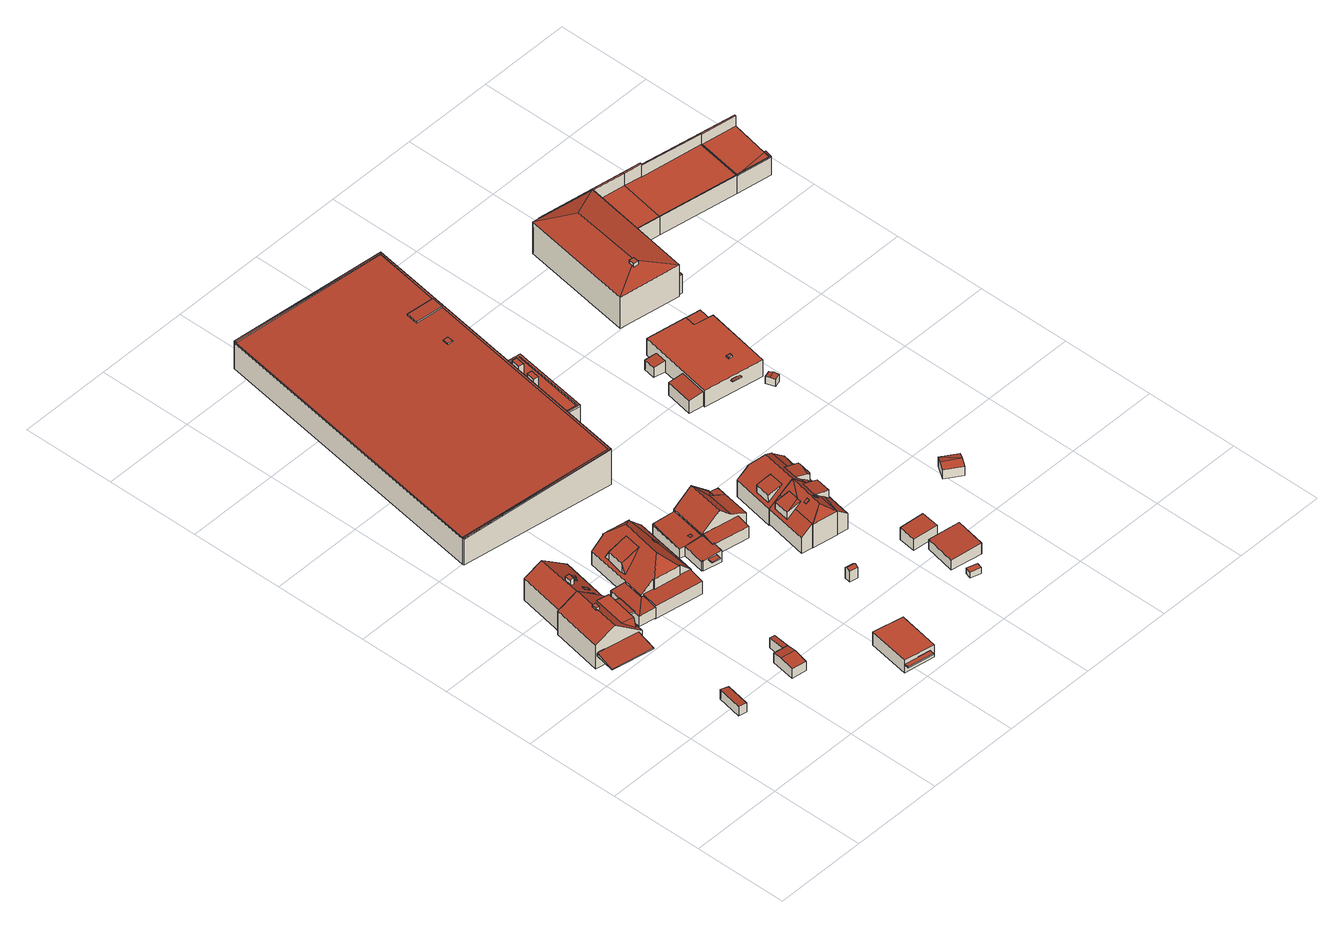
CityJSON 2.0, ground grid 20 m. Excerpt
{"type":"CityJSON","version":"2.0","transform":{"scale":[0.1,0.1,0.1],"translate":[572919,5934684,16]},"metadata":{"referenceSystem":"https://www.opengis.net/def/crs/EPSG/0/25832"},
"CityObjects":{
"building1":{"type":"Building","attributes":{"Grundfläche 2D":"9.528028","Grundhöhe NN":"17.737"},"geometry":[{"type":"Solid","lod":"3","boundaries":[[[[0,1,2,3]],[[4,5,3,2]],[[5,6,0,3]],[[6,7,1,0]],[[7,4,2,1]],[[7,6,5,4]]]],"semantics":{"surfaces":[{"type":"RoofSurface"},{"type":"WallSurface"},{"type":"GroundSurface"}],"values":[[0,1,1,1,1,2]]}}]},
"building2":{"type":"Building","attributes":{"Grundfläche 2D":"213.939976","Grundhöhe NN":"17.466"},"children":["building2-1","building2-2","building2-3","building2-4","building2-5","building2-6","building2-7","building2-8"],"geometry":[{"type":"Solid","lod":"3","boundaries":[[[[8,9,10]],[[9,11,12,10]],[[13,12,11]],[[14,15,16,17]],[[16,18,19,17]],[[20,21,22,23,24,25]],[[26,22,21,20,25,27],[12,13,28,29,8,10]],[[9,8,29]],[[11,9,29,28]],[[13,11,28]],[[24,23,30,31]],[[27,25,24,31,32]],[[26,27,32,33,14]],[[34,30,23,22,26,14,17,19]],[[15,14,33,35]],[[18,16,15,35,36]],[[19,18,36,34]],[[31,30,34,36,35,33,32]]]],"semantics":{"surfaces":[{"type":"RoofSurface"},{"type":"WallSurface"},{"type":"GroundSurface"}],"values":[[0,0,0,0,0,0,0,1,1,1,1,1,1,1,1,1,1,2]]}}]},
"building2-1":{"type":"BuildingInstallation","parents":["building2"],"geometry":[{"type":"MultiSurface","lod":"3","boundaries":[[[37,38,39,40]],[[38,37,41,42]],[[40,39,43,44]],[[37,40,44,41]],[[39,38,42,43]]],"semantics":{"surfaces":[{"type":"RoofSurface"},{"type":"WallSurface"}],"values":[0,1,1,1,1]}}]},
"building2-2":{"type":"BuildingInstallation","parents":["building2"],"geometry":[{"type":"MultiSurface","lod":"3","boundaries":[[[45,46,47,48]],[[48,47,49,50]],[[45,48,50,51]],[[46,45,51,52]],[[47,46,52,49]]],"semantics":{"surfaces":[{"type":"RoofSurface"},{"type":"WallSurface"}],"values":[0,1,1,1,1]}}]},
"building2-3":{"type":"BuildingInstallation","parents":["building2"],"geometry":[{"type":"MultiSurface","lod":"3","boundaries":[[[53,54,55,56]],[[54,53,57,58]],[[56,55,59,60]],[[53,56,60,57]],[[55,54,58,59]]],"semantics":{"surfaces":[{"type":"RoofSurface"},{"type":"WallSurface"}],"values":[0,1,1,1,1]}}]},
"building2-4":{"type":"BuildingInstallation","parents":["building2"],"geometry":[{"type":"MultiSurface","lod":"3","boundaries":[[[61,62,63,64]],[[65,66,61,64]],[[67,65,64,63]],[[62,61,66,68]],[[63,62,68,67]]],"semantics":{"surfaces":[{"type":"RoofSurface"},{"type":"WallSurface"}],"values":[0,1,1,1,1]}}]},
"building2-5":{"type":"BuildingInstallation","parents":["building2"],"geometry":[{"type":"MultiSurface","lod":"3","boundaries":[[[69,70,71,72]],[[71,70,73,74]],[[72,71,74,75]],[[69,72,75,76]],[[70,69,76,73]]],"semantics":{"surfaces":[{"type":"RoofSurface"},{"type":"WallSurface"}],"values":[0,1,1,1,1]}}]},
"building2-6":{"type":"BuildingInstallation","parents":["building2"],"geometry":[{"type":"MultiSurface","lod":"3","boundaries":[[[77,78,79,80]],[[20,81,78,77,82]],[[81,83,79,78]],[[21,84,80,79,83]],[[84,82,77,80]]],"semantics":{"surfaces":[{"type":"RoofSurface"},{"type":"WallSurface"}],"values":[0,1,1,1,1]}}]},
"building2-7":{"type":"BuildingInstallation","parents":["building2"],"geometry":[{"type":"MultiSurface","lod":"3","boundaries":[[[85,86,87,88]],[[89,90,88,87]],[[90,91,85,88]],[[91,92,86,85]],[[92,89,87,86]],[[92,91,90,89]]],"semantics":{"surfaces":[{"type":"RoofSurface"},{"type":"WallSurface"},{"type":"OuterCeilingSurface"}],"values":[0,1,1,1,1,2]}}]},
"building2-8":{"type":"BuildingInstallation","parents":["building2"],"geometry":[{"type":"MultiSurface","lod":"3","boundaries":[[[93,94,95,96]],[[93,97,98,94]],[[95,94,98,99]],[[96,95,99,100]],[[93,96,100,97]],[[98,97,100,99]]],"semantics":{"surfaces":[{"type":"RoofSurface"},{"type":"WallSurface"},{"type":"OuterCeilingSurface"}],"values":[0,1,1,1,1,2]}}]},
"building3":{"type":"Building","attributes":{"Grundfläche 2D":"16.393420","Grundhöhe NN":"17.830"},"geometry":[{"type":"Solid","lod":"3","boundaries":[[[[101,102,103,104]],[[103,105,106,104]],[[102,101,107,108]],[[105,103,102,108,109]],[[106,105,109,110]],[[107,101,104,106,110]],[[109,108,107,110]]]],"semantics":{"surfaces":[{"type":"RoofSurface"},{"type":"WallSurface"},{"type":"GroundSurface"}],"values":[[0,0,1,1,1,1,2]]}}]},
"building4":{"type":"Building","attributes":{"Grundfläche 2D":"27.904196","Grundhöhe NN":"17.502"},"geometry":[{"type":"Solid","lod":"3","boundaries":[[[[111,112,113,114]],[[115,112,111,116]],[[117,118,114,113]],[[118,119,111,114]],[[119,120,116,111]],[[120,121,115,116]],[[121,122,112,115]],[[122,117,113,112]],[[122,121,120,119,118,117]]]],"semantics":{"surfaces":[{"type":"RoofSurface"},{"type":"WallSurface"},{"type":"GroundSurface"}],"values":[[0,0,1,1,1,1,1,1,2]]}}]},
"building5":{"type":"Building","attributes":{"Grundfläche 2D":"4.012421","Grundhöhe NN":"17.464"},"geometry":[{"type":"Solid","lod":"3","boundaries":[[[[123,124,125,105]],[[126,127,105,125]],[[127,128,123,105]],[[128,129,124,123]],[[129,126,125,124]],[[129,128,127,126]]]],"semantics":{"surfaces":[{"type":"RoofSurface"},{"type":"WallSurface"},{"type":"GroundSurface"}],"values":[[0,1,1,1,1,2]]}}]},
"building6":{"type":"Building","attributes":{"Grundfläche 2D":"197.082496","Grundhöhe NN":"17.365"},"children":["building6-1"],"geometry":[{"type":"Solid","lod":"3","boundaries":[[[[130,131,132,133,134,135]],[[133,132,136,137,138]],[[136,139,140,141]],[[141,137,136]],[[142,143,144,145,146,147,148,149,150],[137,141,140,139,151,152,153,131,130,135,134,133,138]],[[154,146,145]],[[155,156,157,158,159,160,147,146,154]],[[158,157,156,161,162,159]],[[148,147,160]],[[163,164,165,166,167,168,169,170,171]],[[132,131,153]],[[151,136,132,153,152]],[[139,136,151]],[[172,168,167,166,173,174]],[[169,168,172,175]],[[170,169,175,176]],[[165,144,143,177,173,166]],[[144,165,164,145]],[[145,164,163,154]],[[154,163,171,155]],[[178,161,156,155,171,170,176]],[[162,161,178,179]],[[159,162,179,180]],[[160,159,180,181]],[[148,160,181,182]],[[149,148,182,183]],[[150,149,183,184]],[[143,142,150,184,177]],[[177,184,183,182,181,180,179,178,176,175,172,174,173]]]],"semantics":{"surfaces":[{"type":"RoofSurface"},{"type":"WallSurface"},{"type":"GroundSurface"}],"values":[[0,0,0,0,0,0,0,0,0,0,1,1,1,1,1,1,1,1,1,1,1,1,1,1,1,1,1,1,2]]}}]},
"building6-1":{"type":"BuildingInstallation","parents":["building6"],"geometry":[{"type":"MultiSurface","lod":"3","boundaries":[[[185,186,187,188,189,190]],[[189,188,191,192]],[[193,185,190,189,192,158]],[[191,188,187,186,194,157]],[[186,185,193,194]]],"semantics":{"surfaces":[{"type":"RoofSurface"},{"type":"WallSurface"}],"values":[0,1,1,1,1]}}]},
"building7":{"type":"Building","attributes":{"Grundfläche 2D":"60.648812","Grundhöhe NN":"17.956"},"children":["building7-1"],"geometry":[{"type":"Solid","lod":"3","boundaries":[[[[195,196,197,198]],[[195,199,200,201,202,196]],[[197,196,202,203]],[[198,197,203,204]],[[195,198,204,201,200,199]],[[202,201,204,203]]]],"semantics":{"surfaces":[{"type":"RoofSurface"},{"type":"WallSurface"},{"type":"GroundSurface"}],"values":[[0,1,1,1,1,2]]}}]},
"building7-1":{"type":"BuildingInstallation","parents":["building7"],"geometry":[{"type":"MultiSurface","lod":"3","boundaries":[[[205,206,207,199]],[[208,200,199,207]],[[200,209,205,199]],[[209,210,206,205]],[[210,208,207,206]],[[210,209,200,208]]],"semantics":{"surfaces":[{"type":"RoofSurface"},{"type":"WallSurface"},{"type":"OuterCeilingSurface"}],"values":[0,1,1,1,1,2]}}]},
"building8":{"type":"Building","attributes":{"Grundfläche 2D":"82.509552","Grundhöhe NN":"17.585"},"children":["building8-1","building8-2"],"geometry":[{"type":"Solid","lod":"3","boundaries":[[[[211,212,213,214,215,216]],[[212,211,217]],[[218,219,220,221,222,223,224]],[[225,226,227,228,229,230,231,232,233,234,235,236]],[[232,231,237,238]],[[233,232,238,239]],[[234,233,239,240]],[[235,234,240,241,236]],[[225,236,241,242]],[[229,228,243,244]],[[230,229,244,245]],[[224,228,227,218]],[[218,227,226,219]],[[219,226,225,220]],[[246,221,220,225,242]],[[222,221,246,247]],[[223,222,247,243,228,224]],[[214,230,245,248,215]],[[216,215,248,249]],[[211,216,249,250]],[[217,211,250,251]],[[212,217,251,252]],[[231,230,214,213,212,252,237]],[[240,239,238,237,252,251,250,249,248,245,244,243,247,246,242,241]]]],"semantics":{"surfaces":[{"type":"RoofSurface"},{"type":"WallSurface"},{"type":"GroundSurface"}],"values":[[0,0,0,0,1,1,1,1,1,1,1,1,1,1,1,1,1,1,1,1,1,1,1,2]]}}]},
"building8-1":{"type":"BuildingInstallation","parents":["building8"],"geometry":[{"type":"MultiSurface","lod":"3","boundaries":[[[253,254,255,256]],[[256,255,257,258]],[[255,254,259,257]],[[253,256,258,260]],[[254,253,260,259]]],"semantics":{"surfaces":[{"type":"RoofSurface"},{"type":"WallSurface"}],"values":[0,1,1,1,1]}}]},
"building8-2":{"type":"BuildingInstallation","parents":["building8"],"geometry":[{"type":"MultiSurface","lod":"3","boundaries":[[[261,262,235,263]],[[235,262,264,265]],[[235,265,266,263]],[[261,263,266,267]],[[262,261,267,264]],[[267,266,265,264]]],"semantics":{"surfaces":[{"type":"RoofSurface"},{"type":"WallSurface"},{"type":"OuterCeilingSurface"}],"values":[0,1,1,1,1,2]}}]},
"building9":{"type":"Building","attributes":{"Grundfläche 2D":"2.309968","Grundhöhe NN":"17.983"},"geometry":[{"type":"Solid","lod":"3","boundaries":[[[[268,269,270,271]],[[272,269,268,273]],[[271,270,274,275]],[[273,268,271,275,276]],[[272,273,276,277]],[[274,270,269,272,277]],[[276,275,274,277]]]],"semantics":{"surfaces":[{"type":"RoofSurface"},{"type":"WallSurface"},{"type":"GroundSurface"}],"values":[[0,0,1,1,1,1,2]]}}]},
"building10":{"type":"Building","attributes":{"Grundfläche 2D":"79.654154","Grundhöhe NN":"17.593"},"geometry":[{"type":"Solid","lod":"3","boundaries":[[[[278,279,280,281,282,283,284]],[[280,285,286,281]],[[285,287,288,289,290,291,286]],[[292,281,293]],[[281,286,293]],[[286,294,293]],[[290,295,296,297]],[[286,291,294]],[[298,288,287,285,280,279,278,244,243]],[[289,288,298,299]],[[289,299,300,290]],[[291,290,297,294]],[[301,292,293,294,297,296,302]],[[282,281,292,301,303]],[[278,284,283,282,303,248,245,244]],[[295,290,300,304]],[[296,295,304,302]],[[303,301,302,304,300,299,298,243,244,245,248]]]],"semantics":{"surfaces":[{"type":"RoofSurface"},{"type":"WallSurface"},{"type":"GroundSurface"}],"values":[[0,0,0,0,0,0,0,1,1,1,1,1,1,1,1,1,1,2]]}}]},
"building11":{"type":"Building","attributes":{"Grundfläche 2D":"2245.586226","Grundhöhe NN":"16.350"},"children":["building11-1","building11-2","building11-3"],"geometry":[{"type":"Solid","lod":"3","boundaries":[[[[305,306,307,308]],[[309,310,311]],[[311,310,312,313]],[[314,315,316]],[[310,309,316,315,317,318]],[[319,320,315,314]],[[321,322,323,324,325,326,327,328,329]],[[330,331,332,333,334]],[[335,336,334,337,334,333,338,339,340,341,342]],[[343,344,345,346]],[[347,348,349,350]],[[341,308,307,317,342]],[[341,340,305,308]],[[339,318,306,305,340]],[[318,317,307,306]],[[351,352,309,311]],[[352,353,316,309]],[[353,337,314,316]],[[337,334,336,320,319,314]],[[315,320,336,335]],[[342,317,315,335]],[[318,339,338,310]],[[312,310,338,333]],[[333,332,351,311,313,312]],[[354,355,356,326,325,324]],[[356,357,327,326]],[[357,358,328,327]],[[345,344,321,329]],[[322,321,344,343]],[[323,322,343,346]],[[332,331,359,360]],[[351,332,360,361]],[[352,351,361,362]],[[354,324,323,346,345,329,328,358,363,364,353,352,362,365]],[[337,353,364,366]],[[334,337,366,367]],[[330,334,367,368]],[[331,330,368,359]],[[350,349,369,370]],[[347,350,370,371]],[[348,347,371,372]],[[372,373,356,355,354,365,369,349,348]],[[357,356,373,374]],[[358,357,374,363]],[[365,362,361,360,359,368,367,366,364,363,374,373,372,371,370,369]]]],"semantics":{"surfaces":[{"type":"RoofSurface"},{"type":"WallSurface"},{"type":"GroundSurface"}],"values":[[0,0,0,0,0,0,0,0,0,0,0,1,1,1,1,1,1,1,1,1,1,1,1,1,1,1,1,1,1,1,1,1,1,1,1,1,1,1,1,1,1,1,1,1,2]]}}]},
"building11-1":{"type":"BuildingInstallation","parents":["building11"],"geometry":[{"type":"MultiSurface","lod":"3","boundaries":[[[375,376,377,378]],[[378,377,379,380]],[[375,378,380,381]],[[376,375,381,382]],[[377,376,382,379]]],"semantics":{"surfaces":[{"type":"RoofSurface"},{"type":"WallSurface"}],"values":[0,1,1,1,1]}}]},
"building11-2":{"type":"BuildingInstallation","parents":["building11"],"geometry":[{"type":"MultiSurface","lod":"3","boundaries":[[[383,384,385,386]],[[387,388,386,385]],[[383,386,388,389]],[[389,390,384,383]],[[385,384,390,387]]],"semantics":{"surfaces":[{"type":"RoofSurface"},{"type":"WallSurface"}],"values":[0,1,1,1,1]}}]},
"building11-3":{"type":"BuildingInstallation","parents":["building11"],"geometry":[{"type":"MultiSurface","lod":"3","boundaries":[[[391,392,393,394]],[[394,393,395,396]],[[391,394,396,397]],[[392,391,397,398]],[[393,392,398,395]]],"semantics":{"surfaces":[{"type":"RoofSurface"},{"type":"WallSurface"}],"values":[0,1,1,1,1]}}]},
"building12":{"type":"Building","attributes":{"Grundfläche 2D":"97.173562","Grundhöhe NN":"17.468"},"children":["building12-1","building12-2"],"geometry":[{"type":"Solid","lod":"3","boundaries":[[[[399,400,401,402,403,404,405,406,407,408,409,410]],[[411,412,413,414]],[[413,415,414]],[[416,417,418,419,411,414]],[[420,421,422,418,417,423,424,425,426]],[[414,415,420,426,427,428,416]],[[429,430,402,401,400,399,431,432,433,416,428,434]],[[435,436,437,438,439,429,440,441]],[[433,432,436,435]],[[439,430,429]],[[434,428,427]],[[417,416,423]],[[416,433,435]],[[405,404,403,402,430,439,438,407,406]],[[407,438,437,408]],[[410,409,408,437,436,432,431,399]],[[415,413,421,420]],[[419,418,422,412,411]],[[413,412,422,421]],[[442,443,424,423,416,435,441]],[[425,424,443,444]],[[426,425,444,445]],[[427,426,445,446]],[[434,427,446,447]],[[429,434,447,448]],[[440,429,448,449]],[[441,440,449,442]],[[442,449,448,447,446,445,444,443]]]],"semantics":{"surfaces":[{"type":"RoofSurface"},{"type":"WallSurface"},{"type":"GroundSurface"}],"values":[[0,0,0,0,0,0,0,0,0,0,0,0,0,1,1,1,1,1,1,1,1,1,1,1,1,1,1,2]]}}]},
"building12-1":{"type":"BuildingInstallation","parents":["building12"],"geometry":[{"type":"MultiSurface","lod":"3","boundaries":[[[450,451,452,453]],[[454,455,452,451]],[[456,454,451,450,457]],[[458,453,452,455,459]],[[458,457,450,453]]],"semantics":{"surfaces":[{"type":"RoofSurface"},{"type":"WallSurface"}],"values":[0,1,1,1,1]}}]},
"building12-2":{"type":"BuildingInstallation","parents":["building12"],"geometry":[{"type":"MultiSurface","lod":"3","boundaries":[[[460,461,462,463,464]],[[460,464,465,466]],[[466,467,461,460]],[[467,468,469,463,462,461]],[[469,465,464,463]]],"semantics":{"surfaces":[{"type":"RoofSurface"},{"type":"WallSurface"}],"values":[0,1,1,1,1]}}]},
"building13":{"type":"Building","attributes":{"Grundfläche 2D":"3.035336","Grundhöhe NN":"18.055"},"geometry":[{"type":"Solid","lod":"3","boundaries":[[[[470,471,472,473]],[[474,475,473,472]],[[475,476,470,473]],[[476,477,471,470]],[[477,474,472,471]],[[477,476,475,474]]]],"semantics":{"surfaces":[{"type":"RoofSurface"},{"type":"WallSurface"},{"type":"GroundSurface"}],"values":[[0,1,1,1,1,2]]}}]},
"building14":{"type":"Building","attributes":{"Grundfläche 2D":"97.201282","Grundhöhe NN":"17.217"},"geometry":[{"type":"Solid","lod":"3","boundaries":[[[[478,479,480,481]],[[482,483,484,485,481,480,486]],[[487,488,489]],[[490,489,488,491,492,493]],[[424,417,416,494,495,496,497],[498,499,500,501,502,487,489,490,493]],[[503,485,484,483,504,505,506,494,416,433,507]],[[508,509,507,433,435]],[[510,511,512,505,504,513,514]],[[435,441,512,511,515,508]],[[495,494,506]],[[485,503,507,509,508,515,479,478,481]],[[515,511,510,486,480,479]],[[510,514,513,504,483,482,486]],[[491,488,487,502,501]],[[492,491,501,500]],[[498,493,492,500,499]],[[497,496,516,517]],[[424,497,517,518]],[[441,435,433,416,417,424,518,519]],[[512,441,519,520]],[[505,512,520,521]],[[506,505,521,522]],[[495,506,522,523]],[[496,495,523,516]],[[523,522,521,520,519,518,517,516]]]],"semantics":{"surfaces":[{"type":"RoofSurface"},{"type":"WallSurface"},{"type":"GroundSurface"}],"values":[[0,0,0,0,0,0,0,0,0,0,1,1,1,1,1,1,1,1,1,1,1,1,1,1,2]]}}]},
"building15":{"type":"Building","attributes":{"Grundfläche 2D":"44.817678","Grundhöhe NN":"18.097"},"geometry":[{"type":"Solid","lod":"3","boundaries":[[[[524,525,526,527]],[[528,529,527,526]],[[529,530,524,527]],[[530,531,525,524]],[[531,528,526,525]],[[531,530,529,528]]]],"semantics":{"surfaces":[{"type":"RoofSurface"},{"type":"WallSurface"},{"type":"GroundSurface"}],"values":[[0,1,1,1,1,2]]}}]},
"building16":{"type":"Building","attributes":{"Grundfläche 2D":"20.152952","Grundhöhe NN":"18.125"},"geometry":[{"type":"Solid","lod":"3","boundaries":[[[[532,533,534,535]],[[536,537,535,534]],[[537,538,532,535]],[[538,539,533,532]],[[539,536,534,533]],[[539,538,537,536]]]],"semantics":{"surfaces":[{"type":"RoofSurface"},{"type":"WallSurface"},{"type":"GroundSurface"}],"values":[[0,1,1,1,1,2]]}}]},
"building17":{"type":"Building","attributes":{"Grundfläche 2D":"13.985869","Grundhöhe NN":"18.055"},"geometry":[{"type":"Solid","lod":"3","boundaries":[[[[540,541,542,543]],[[544,543,545]],[[540,543,544]],[[545,543,542,546,547]],[[544,545,547,548]],[[541,540,544,548,549]],[[542,541,549,546]],[[547,546,549,548]]]],"semantics":{"surfaces":[{"type":"RoofSurface"},{"type":"WallSurface"},{"type":"GroundSurface"}],"values":[[0,0,0,1,1,1,1,2]]}}]},
"building18":{"type":"Building","attributes":{"Grundfläche 2D":"246.893900","Grundhöhe NN":"17.499"},"children":["building18-1","building18-2"],"geometry":[{"type":"Solid","lod":"3","boundaries":[[[[550,551,552,553,554,555]],[[556,557,558,559]],[[560,561,562,563]],[[564,565,566,567,568,569]],[[553,570,571,554]],[[555,554,571,572]],[[567,550,555,572,573,568]],[[550,567,566,551]],[[574,552,551,566,565,575]],[[558,557,576,577,563,562,578,570,553,552,574,579]],[[559,558,579,580]],[[556,559,580,581]],[[557,556,581,576]],[[560,563,577,582]],[[561,560,582,583]],[[562,561,583,578]],[[569,568,573,584]],[[564,569,584,585]],[[565,564,585,575]],[[572,571,570,578,583,582,577,576,581,580,579,574,575,585,584,573]]]],"semantics":{"surfaces":[{"type":"RoofSurface"},{"type":"WallSurface"},{"type":"GroundSurface"}],"values":[[0,0,0,0,1,1,1,1,1,1,1,1,1,1,1,1,1,1,1,2]]}}]},
"building18-1":{"type":"BuildingInstallation","parents":["building18"],"geometry":[{"type":"MultiSurface","lod":"3","boundaries":[[[586,587,588,589]],[[589,588,590,591]],[[586,589,591,592]],[[587,586,592,593]],[[588,587,593,590]]],"semantics":{"surfaces":[{"type":"RoofSurface"},{"type":"WallSurface"}],"values":[0,1,1,1,1]}}]},
"building18-2":{"type":"BuildingInstallation","parents":["building18"],"geometry":[{"type":"MultiSurface","lod":"3","boundaries":[[[594,595,596,597]],[[598,599,597,596]],[[599,600,594,597]],[[600,601,595,594]],[[601,598,596,595]],[[601,600,599,598]]],"semantics":{"surfaces":[{"type":"RoofSurface"},{"type":"WallSurface"},{"type":"OuterCeilingSurface"}],"values":[0,1,1,1,1,2]}}]},
"building19":{"type":"Building","attributes":{"Grundfläche 2D":"2.939900","Grundhöhe NN":"17.921"},"geometry":[{"type":"Solid","lod":"3","boundaries":[[[[602,603,604,605]],[[606,603,602,607]],[[605,604,608,609]],[[607,602,605,609,610]],[[606,607,610,611]],[[608,604,603,606,611]],[[610,609,608,611]]]],"semantics":{"surfaces":[{"type":"RoofSurface"},{"type":"WallSurface"},{"type":"GroundSurface"}],"values":[[0,0,1,1,1,1,2]]}}]},
"building20":{"type":"Building","attributes":{"Grundfläche 2D":"683.988793","Grundhöhe NN":"17.437"},"children":["building20-1","building20-2","building20-3","building20-4","building20-5","building20-6","building20-7","building20-8","building20-9"],"geometry":[{"type":"Solid","lod":"3","boundaries":[[[[612,613,614,615]],[[616,617,618,613,612,615]],[[616,615,614,619,617]],[[618,617,619]],[[620,621,622,623,624,625,626,627,628,629]],[[630,631,632,633]],[[634,635,630,633]],[[636,637,635,634,638]],[[633,632,639,640,627,626,625,624,641,642]],[[614,613,643,644]],[[620,619,614,644,645,621]],[[646,647,618,619,620,629]],[[613,618,647,643]],[[628,627,648,649]],[[629,628,649,646]],[[622,621,645,650]],[[623,622,650,651]],[[624,623,651,652]],[[636,638,653,654]],[[637,636,654,655]],[[635,637,655,656]],[[630,635,656,657]],[[631,630,657,658]],[[632,631,658,659]],[[624,652,653,638,641]],[[633,642,641,638,634]],[[639,632,659,660]],[[640,639,660,661]],[[627,640,661,648]],[[649,648,661,660,659,658,657,656,655,654,653,652,651,650,645,644,643,647,646]]]],"semantics":{"surfaces":[{"type":"RoofSurface"},{"type":"WallSurface"},{"type":"GroundSurface"}],"values":[[0,0,0,0,0,0,0,0,0,1,1,1,1,1,1,1,1,1,1,1,1,1,1,1,1,1,1,1,1,2]]}}]},
"building20-1":{"type":"BuildingInstallation","parents":["building20"],"geometry":[{"type":"MultiSurface","lod":"3","boundaries":[[[662,663,664,665]]],"semantics":{"surfaces":[{"type":"RoofSurface"}],"values":[0]}}]},
"building20-2":{"type":"BuildingInstallation","parents":["building20"],"geometry":[{"type":"MultiSurface","lod":"3","boundaries":[[[666,667,668,669,670,671]],[[672,673,668,667]],[[674,616,670,669,668,673,615]],[[616,675,676,666,671,670]],[[672,667,666,676,612]]],"semantics":{"surfaces":[{"type":"RoofSurface"},{"type":"WallSurface"}],"values":[0,1,1,1,1]}}]},
"building20-3":{"type":"BuildingInstallation","parents":["building20"],"geometry":[{"type":"MultiSurface","lod":"3","boundaries":[[[677,678,679,680]],[[626,678,677,629,620]],[[627,628,680,679]],[[628,629,677,680]]],"semantics":{"surfaces":[{"type":"RoofSurface"},{"type":"WallSurface"}],"values":[0,1,1,1]}}]},
"building20-4":{"type":"BuildingInstallation","parents":["building20"],"geometry":[{"type":"MultiSurface","lod":"3","boundaries":[[[681,682,683,684,685]],[[683,682,625,686]],[[686,687,684,683]],[[687,623,624,681,685,684]]],"semantics":{"surfaces":[{"type":"RoofSurface"},{"type":"WallSurface"}],"values":[0,1,1,1]}}]},
"building20-5":{"type":"BuildingInstallation","parents":["building20"],"geometry":[{"type":"MultiSurface","lod":"3","boundaries":[[[688,689,690,691,692,693]],[[637,635,691,690]],[[635,694,692,691]],[[634,642,693,692,694]],[[642,634,638,641]],[[638,636,689,688,641]],[[636,637,690,689]]],"semantics":{"surfaces":[{"type":"RoofSurface"},{"type":"WallSurface"}],"values":[0,1,1,1,1,1,1]}}]},
"building20-6":{"type":"BuildingInstallation","parents":["building20"],"geometry":[{"type":"MultiSurface","lod":"3","boundaries":[[[695,696,697,698]],[[695,698,633,630]],[[630,631,696,695]],[[631,632,697,696]]],"semantics":{"surfaces":[{"type":"RoofSurface"},{"type":"WallSurface"}],"values":[0,1,1,1]}}]},
"building20-7":{"type":"BuildingInstallation","parents":["building20"],"geometry":[{"type":"MultiSurface","lod":"3","boundaries":[[[679,678,699,700,701]],[[702,703,699,678,626]],[[703,704,639,640,701,700,699]],[[640,627,679,701]]],"semantics":{"surfaces":[{"type":"RoofSurface"},{"type":"WallSurface"}],"values":[0,1,1,1]}}]},
"building20-8":{"type":"BuildingInstallation","parents":["building20"],"geometry":[{"type":"MultiSurface","lod":"3","boundaries":[[[693,705,706,707,682,681,688]],[[707,706,708,709]],[[709,625,682,707]],[[624,641,688,681]],[[642,633,705,693]]],"semantics":{"surfaces":[{"type":"RoofSurface"},{"type":"WallSurface"}],"values":[0,1,1,1,1]}}]},
"building20-9":{"type":"BuildingInstallation","parents":["building20"],"geometry":[{"type":"MultiSurface","lod":"3","boundaries":[[[697,704,703,710,711,698]],[[703,702,712,710]],[[708,706,705,633,698,711,710,712]],[[632,639,704,697]]],"semantics":{"surfaces":[{"type":"RoofSurface"},{"type":"WallSurface"}],"values":[0,1,1,1]}}]}
},
"vertices":[
[101,221,41],[90,168,41],[108,165,38],[118,217,38],[108,165,17],[118,217,17],[101,221,17],[90,168,17],
[106,428,56],[108,434,75],[82,439,76],[122,506,75],[95,511,76],[122,512,56],[132,527,47],[152,633,47],[97,643,88],[78,537,88],[58,650,67],[39,545,67],[63,480,96],[66,492,96],[74,538,96],[32,546,72],[12,437,72],[54,429,96],[132,527,51],[112,418,51],[122,506,56],[108,434,56],[32,546,15],[12,437,15],[112,418,15],[132,527,15],[39,545,15],[152,633,15],[58,650,15],
[109,552,68],[121,550,59],[122,557,59],[110,559,69],[109,552,67],[121,550,58],[122,557,58],[110,559,68],
[95,565,96],[97,578,96],[88,579,96],[86,566,96],[88,579,87],[86,566,86],[95,565,80],[97,578,80],
[119,540,59],[107,542,68],[106,535,68],[118,533,59],[119,540,58],[107,542,67],[106,535,67],[118,533,58],
[131,596,58],[122,597,65],[121,591,65],[129,589,58],[129,589,57],[131,596,57],[121,591,64],[122,597,64],
[115,584,69],[114,579,69],[120,578,64],[121,583,64],[114,579,68],[120,578,63],[121,583,63],[115,584,68],
[61,481,100],[68,480,100],[71,491,100],[63,492,100],[68,480,92],[61,481,94],[71,491,92],[63,492,94],
[152,508,44],[129,512,48],[121,469,48],[144,465,44],[121,469,42],[144,465,42],[152,508,42],[129,512,42],
[104,420,53],[15,436,53],[6,392,47],[95,375,47],[104,420,45],[15,436,45],[6,392,45],[95,375,45],
[225,163,40],[256,158,40],[260,188,45],[229,193,45],[264,209,41],[233,214,41],[225,163,18],[256,158,18],[264,209,18],[233,214,18],
[144,454,40],[181,483,42],[190,530,42],[159,535,40],[186,482,42],[180,447,40],[190,530,15],[159,535,15],[144,454,15],[180,447,15],[186,482,15],[181,483,15],
[270,246,38],[259,248,38],[253,211,41],[253,211,15],[264,209,15],[270,246,15],[259,248,15],
[217,588,62],[207,592,52],[205,582,72],[243,575,89],[235,579,81],[226,583,71],[198,545,72],[237,539,89],[237,543,89],[197,536,52],[218,537,71],[236,539,89],[190,530,46],[181,483,46],[207,478,71],[207,476,71],[240,499,99],[257,588,99],[233,622,71],[232,620,71],[206,624,46],[198,545,51],[198,547,51],[205,582,52],[264,466,71],[265,468,71],[288,464,48],[289,542,60],[289,549,62],[290,609,71],[291,612,71],[290,463,46],[315,605,46],[264,466,47],[207,476,47],[207,478,47],[186,482,47],[180,447,44],[179,447,44],[282,429,44],[288,464,47],[265,468,47],[179,447,14],[186,482,14],[180,447,14],[282,429,14],[288,464,14],[181,483,14],[290,463,14],[315,605,14],[290,609,14],[291,612,14],[233,622,14],[232,620,14],[206,624,14],
[283,550,69],[281,543,69],[289,542,61],[291,541,60],[292,548,60],[289,549,63],[291,541,59],[292,548,59],[283,550,68],[281,543,68],
[367,24,52],[432,13,50],[448,102,50],[382,114,52],[367,24,42],[367,24,40],[367,24,20],[432,13,20],[448,102,20],[382,114,20],
[365,14,42],[421,4,42],[423,14,42],[423,14,40],[365,14,40],[421,4,40],
[336,593,40],[320,519,39],[332,516,40],[368,509,44],[382,587,44],[336,596,40],[333,594,39],[365,480,45],[368,479,45],[368,477,44],[442,464,44],[446,494,48],[406,501,48],[370,507,48],[368,477,43],[368,479,43],[365,480,43],[370,507,43],[368,507,43],[368,509,43],[332,516,39],[323,468,38],[326,468,39],[325,466,39],[335,464,40],[364,458,43],[332,516,16],[323,468,16],[326,468,16],[325,466,16],[364,458,16],[368,477,16],[370,507,16],[368,507,16],[368,509,16],[442,464,16],[446,494,16],[382,587,16],[336,596,16],[336,593,16],[333,594,16],[320,519,16],
[359,527,43],[353,528,43],[352,522,43],[358,521,43],[352,522,42],[358,521,42],[353,528,42],[359,527,42],
[351,449,40],[353,460,40],[333,452,40],[353,460,38],[335,464,38],[333,452,38],[351,449,38],
[476,260,50],[493,257,50],[494,263,45],[477,266,45],[492,250,45],[475,253,45],[494,263,20],[477,266,20],[475,253,20],[492,250,20],
[368,507,48],[370,507,50],[406,501,84],[420,581,84],[382,588,48],[382,587,48],[368,509,48],[431,496,60],[441,556,60],[446,494,53],[464,490,44],[475,551,44],[474,550,44],[455,554,53],[459,575,48],[458,573,48],[455,554,48],[478,570,44],[458,573,47],[455,554,47],[464,490,16],[475,551,16],[474,550,16],[459,575,16],[458,573,16],[382,588,16],[478,570,16],
[402,1219,87],[459,1210,91],[463,1236,91],[406,1245,87],[389,744,90],[386,748,90],[62,796,69],[63,799,69],[63,798,69],[164,1437,69],[486,1382,90],[490,1385,90],[463,1236,90],[459,1210,90],[164,1435,69],[164,1433,69],[483,1049,57],[458,888,57],[413,895,57],[412,892,57],[414,892,57],[462,884,57],[488,1051,57],[439,1059,57],[438,1056,57],[162,1436,66],[61,799,66],[63,798,66],[63,799,66],[164,1435,66],[486,1382,89],[164,1433,66],[164,1437,66],[386,748,89],[459,1210,89],[402,1219,84],[406,1245,84],[463,1236,89],[458,888,54],[483,1049,54],[438,1056,54],[413,895,54],[445,875,31],[447,887,31],[414,892,31],[412,880,31],[62,796,66],[389,744,89],[490,1385,89],[412,892,54],[414,892,54],[462,884,54],[488,1051,54],[439,1059,54],[61,799,4],[63,798,4],[62,796,4],[389,744,4],[439,1059,4],[490,1385,4],[412,892,4],[164,1437,4],[164,1435,4],[162,1436,4],[414,892,4],[412,880,4],[445,875,4],[447,887,4],[462,884,4],[488,1051,4],
[397,1141,88],[408,1139,88],[410,1152,88],[399,1153,88],[410,1152,86],[399,1153,85],[397,1141,85],[408,1139,86],
[440,990,81],[437,972,81],[447,970,81],[450,989,81],[447,970,54],[450,989,54],[440,990,54],[437,972,54],
[444,1014,81],[454,1012,81],[457,1031,81],[447,1033,81],[457,1031,54],[447,1033,54],[444,1014,54],[454,1012,54],
[556,439,83],[556,437,83],[551,414,83],[550,405,83],[555,404,82],[562,403,80],[569,402,78],[571,402,77],[581,400,75],[587,433,75],[579,435,77],[568,437,80],[526,444,83],[496,450,74],[490,416,74],[522,421,83],[520,411,83],[544,452,96],[516,457,72],[514,446,72],[518,446,76],[508,413,72],[490,416,57],[496,450,57],[501,460,59],[493,462,52],[476,369,52],[499,365,72],[499,364,72],[529,374,96],[554,355,72],[562,403,72],[565,437,75],[568,437,72],[570,447,72],[553,354,72],[586,444,59],[582,434,61],[587,433,57],[581,400,56],[571,402,66],[577,351,52],[594,443,52],[594,443,15],[493,462,15],[476,369,15],[499,365,15],[499,364,15],[553,354,15],[554,355,15],[577,351,15],
[548,399,85],[540,400,92],[539,395,92],[547,393,85],[540,400,91],[539,395,91],[543,400,87],[548,399,84],[547,393,84],[541,395,89],
[521,404,86],[520,398,86],[525,397,90],[527,397,91],[528,403,91],[528,403,90],[521,404,85],[520,398,85],[525,397,89],[527,397,90],
[646,96,35],[650,108,35],[628,115,35],[624,102,35],[628,115,21],[624,102,21],[646,96,21],[650,108,21],
[589,454,75],[591,454,75],[595,475,75],[586,455,76],[596,487,75],[566,492,83],[565,484,83],[560,460,83],[597,487,75],[536,498,83],[524,501,79],[536,497,83],[535,489,83],[506,504,74],[500,471,74],[530,465,83],[558,529,96],[534,551,72],[533,549,72],[510,554,52],[522,467,75],[518,468,72],[500,471,57],[506,504,57],[524,501,72],[568,458,75],[578,490,72],[586,539,72],[587,541,72],[572,457,72],[589,454,58],[586,455,61],[597,487,57],[595,475,57],[611,534,52],[586,488,65],[596,487,57],[591,454,57],[533,549,12],[510,554,12],[493,462,12],[594,443,12],[611,534,12],[586,539,12],[587,541,12],[534,551,12],
[630,207,44],[617,141,44],[683,129,48],[696,194,48],[683,129,21],[696,194,21],[630,207,21],[617,141,21],
[665,218,47],[668,255,50],[614,260,50],[610,224,47],[614,260,21],[610,224,21],[665,218,21],[668,255,21],
[789,324,47],[780,310,43],[813,287,42],[823,302,47],[799,338,43],[833,316,42],[813,287,21],[833,316,21],[799,338,21],[780,310,21],
[751,876,55],[755,899,55],[669,914,55],[639,749,55],[766,726,55],[792,868,55],[634,866,38],[659,861,41],[664,886,41],[639,891,38],[619,816,46],[608,757,46],[639,752,49],[650,811,49],[712,913,47],[711,907,47],[755,899,47],[751,876,47],[787,869,47],[793,899,47],[639,749,15],[766,726,15],[792,868,15],[787,869,15],[669,914,15],[711,907,15],[659,861,15],[650,811,15],[639,752,15],[664,886,15],[639,891,15],[634,866,15],[619,816,15],[608,757,15],[793,899,15],[712,913,15],
[735,771,59],[736,776,59],[728,778,59],[727,772,59],[728,778,55],[727,772,55],[735,771,55],[736,776,55],
[695,733,48],[715,729,48],[716,735,48],[696,738,48],[716,735,46],[696,738,46],[695,733,46],[715,729,46],
[769,703,38],[755,698,38],[759,689,36],[773,693,36],[752,707,36],[766,712,36],[759,689,19],[773,693,19],[766,712,19],[752,707,19],
[753,1025,103],[688,995,90],[820,974,90],[764,1030,105],[764,1032,105],[787,1185,105],[728,1239,90],[860,1217,90],[860,1217,58],[820,977,58],[830,976,58],[853,1115,58],[913,1105,58],[913,1106,58],[930,1206,58],[930,1209,58],[744,1240,58],[743,1236,58],[1176,1164,58],[1177,1167,58],[1102,1180,58],[1101,1176,58],[1084,1078,56],[1161,1082,56],[1160,1064,56],[1163,1081,56],[1084,1076,56],[969,1201,58],[969,1203,58],[1084,1076,58],[1084,1078,58],[688,995,14],[820,974,14],[820,977,14],[743,1236,14],[728,1239,14],[930,1209,14],[744,1240,14],[830,976,14],[853,1115,14],[913,1105,14],[1084,1076,14],[1160,1064,14],[1163,1081,14],[1161,1082,14],[1176,1164,14],[1177,1167,14],[1102,1180,14],[969,1201,14],[969,1203,14],
[789,1040,99],[782,1041,101],[781,1036,101],[788,1035,99],
[754,1033,110],[752,1021,110],[763,1020,110],[764,1031,110],[764,1032,110],[763,1032,110],[752,1021,101],[763,1020,101],[764,1031,105],[763,1032,105],[754,1033,103],
[743,1236,88],[930,1206,88],[930,1209,88],[744,1240,88],
[913,1105,59],[913,1106,59],[852,1116,59],[852,1115,59],[853,1115,59],[852,1116,58],[852,1115,58],
[1084,1076,59],[1160,1064,59],[1163,1081,59],[1161,1082,59],[1158,1066,59],[1084,1078,59],[1158,1066,56],
[1176,1164,82],[1177,1167,82],[1102,1180,82],[1101,1176,82],
[969,1199,88],[969,1201,88],[969,1203,88],[969,1199,58],[969,1199,85],[969,1201,85],
[1101,1176,59],[1099,1177,59],[1083,1078,59],[1099,1177,58],[1083,1078,58],
[968,1198,85],[1099,1177,82],[968,1198,58]
]}
